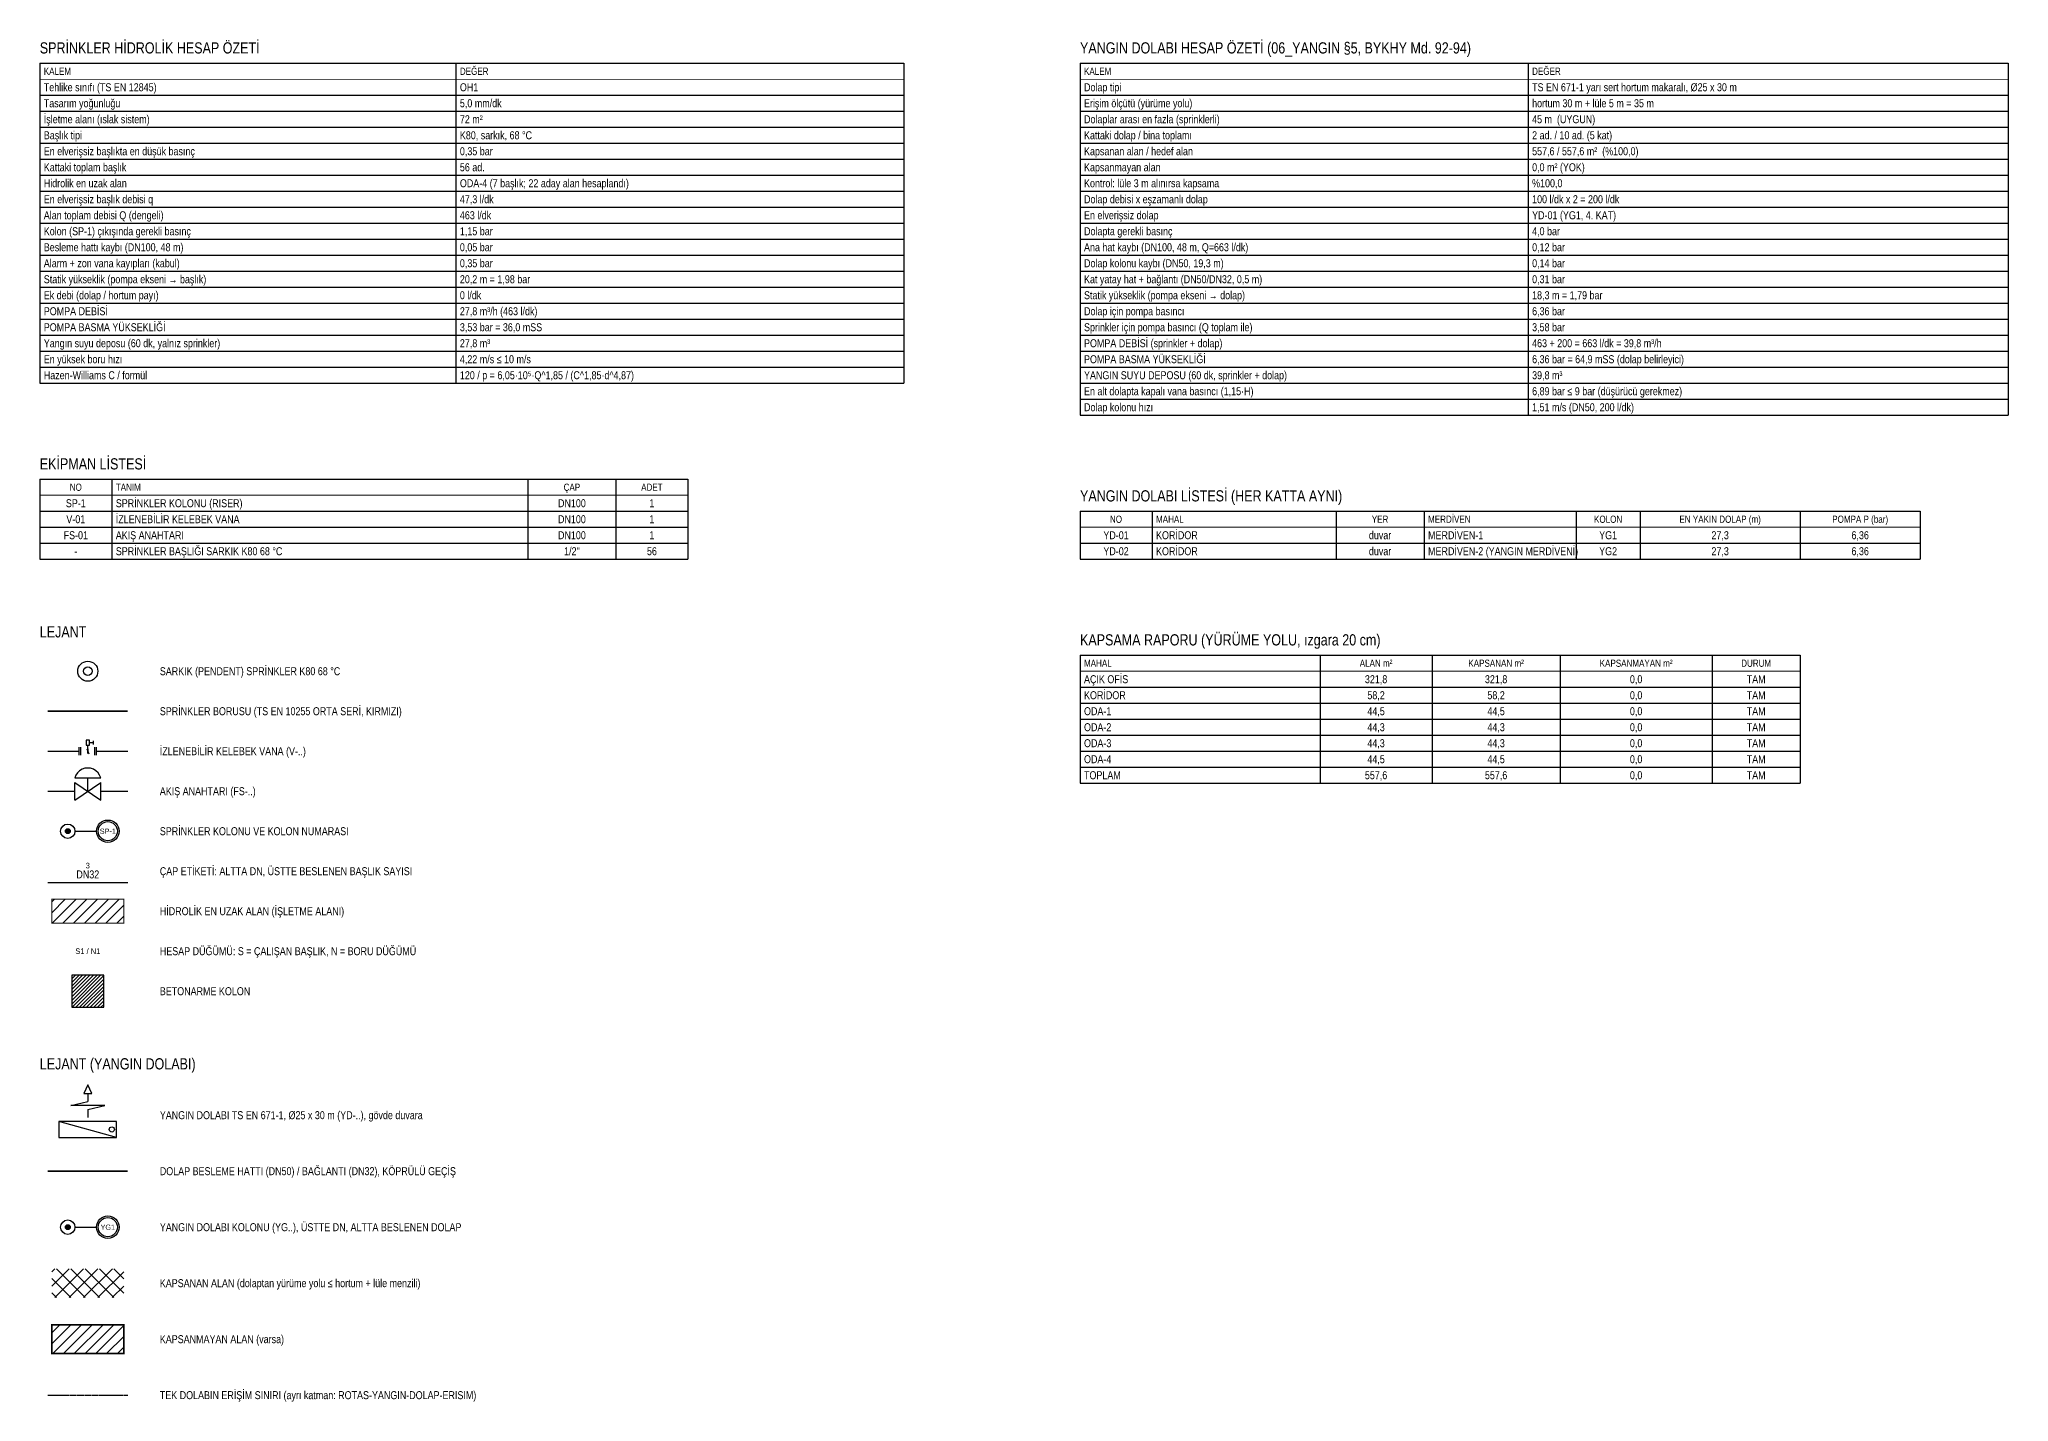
# Model space of a CAD drawing. Header units: centimetres. Extents: x -392 to 7506, y -568 to 2338.
# Drawn here: x 3724 to 6186, y 327 to 2030 of the extents above; entities that cross this region are included whole.
import ezdxf
from ezdxf.enums import TextEntityAlignment as Align

# ---------------------------------------------------------------- set-up
doc = ezdxf.new("R2010")
doc.units = ezdxf.units.CM
doc.linetypes.add('DASHED', pattern=[1.524, 1.27, -0.254])
for name, color, linetype in [('MTY-VANA', 1, 'Continuous'), ('ROTAS-MIMARI-KOLON', 8, 'Continuous'), ('ROTAS-MIMARI-KOLON-TARAMA', 9, 'Continuous'), ('ROTAS-YANGIN-DOLAP', 1, 'Continuous'), ('ROTAS-YANGIN-DOLAP-BORU', 1, 'Continuous'), ('ROTAS-YANGIN-DOLAP-ERISIM', 3, 'DASHED'), ('ROTAS-YANGIN-DOLAP-KAPSAMA', 3, 'Continuous'), ('ROTAS-YANGIN-DOLAP-KAPSANMAYAN', 1, 'Continuous'), ('ROTAS-YANGIN-DOLAP-KOLON', 6, 'Continuous'), ('ROTAS-YANGIN-DUGUM', 3, 'Continuous'), ('ROTAS-YANGIN-HIDROLIK-ALAN', 2, 'Continuous'), ('ROTAS-YANGIN-HIDROLIK-TARAMA', 8, 'Continuous'), ('ROTAS-YANGIN-KOLON', 6, 'Continuous'), ('ROTAS-YANGIN-LEJANT', 7, 'Continuous'), ('ROTAS-YANGIN-SPR-BORU', 140, 'Continuous'), ('ROTAS-YANGIN-SPR-CAP', 141, 'Continuous'), ('ROTAS-YANGIN-SPRINKLER', 15, 'Continuous'), ('ROTAS-YANGIN-TABLO', 7, 'Continuous'), ('ROTAS-YANGIN-VANA', 1, 'Continuous')]:
    doc.layers.add(name, color=color, linetype=linetype)
doc.styles.add('CAP', font='wturkce.SHX', dxfattribs={"width": 0.65})
doc.styles.add('ROTAS', font='arial.ttf')

# ---------------------------------------------------------------- blocks, each defined once
blk = doc.blocks.new('ROTAS-SPR-SARKIK')
for radius in [12.5, 5.37]:
    blk.add_circle((0, 0), radius)
blk = doc.blocks.new('MTY-IZLENEBILIR KELEBEK VANA')
at = {"layer": 'MTY-VANA', "linetype": 'Continuous'}
for p, q in [((-10.7, -5.1), (-10.7, 4.9)), ((-10.7, -5.1), (-10.7, 4.9)), ((-10.7, -5.1), (-10.7, 4.9)), ((-10.7, -5.1), (-10.7, 4.9)), ((-8.7, -5.1), (-8.7, 4.9)), ((-8.7, -5.1), (-8.7, 4.9)), ((-8.7, -5.1), (-8.7, 4.9)), ((-8.7, -5.1), (-8.7, 4.9)), ((0, 0), (0, 7.4)), ((0, 0), (0, 7.4)), ((0, 0), (0, 7.4)), ((0, 0), (0, 7.4)), ((8.7, -5.1), (8.7, 4.9)), ((8.7, -5.1), (8.7, 4.9)), ((8.7, -5.1), (8.7, 4.9)), ((8.7, -5.1), (8.7, 4.9)), ((10.7, -5.1), (10.7, 4.9)), ((10.7, -5.1), (10.7, 4.9)), ((10.7, -5.1), (10.7, 4.9)), ((10.7, -5.1), (10.7, 4.9))]:
    blk.add_line(p, q, dxfattribs=at)
at = {"layer": 'MTY-VANA'}
for p, q in [((-1.2, 3.1), (1.2, -3.1)), ((-1.2, 3.1), (1.2, -3.1)), ((-1.2, 3.1), (1.2, -3.1)), ((7, 10.6), (2.2, 10.6)), ((7, 10.6), (2.2, 10.6)), ((7, 10.6), (2.2, 10.6)), ((7, 10.6), (2.2, 10.6)), ((7, 8.2), (7, 13.1)), ((7, 8.2), (7, 13.1)), ((7, 8.2), (7, 13.1)), ((7, 8.2), (7, 13.1))]:
    blk.add_line(p, q, dxfattribs=at)
blk.add_lwpolyline([(-2.2, 13.9), (-2.2, 7.4), (2.2, 7.4), (2.2, 13.9)], close=True, dxfattribs=at)
blk.add_lwpolyline([(-2.2, 13.9), (-2.2, 7.4), (2.2, 7.4), (2.2, 13.9)], close=True, dxfattribs=at)
blk.add_lwpolyline([(-2.2, 13.9), (-2.2, 7.4), (2.2, 7.4), (2.2, 13.9)], close=True, dxfattribs=at)
blk.add_lwpolyline([(-2.2, 13.9), (-2.2, 7.4), (2.2, 7.4), (2.2, 13.9)], close=True, dxfattribs=at)
at = {"layer": 'MTY-VANA', "linetype": 'Continuous'}
blk.add_trace([(-1.2, 3.1), (1.2, 3.1), (-1.2, -3.1), (1.2, -3.1)], dxfattribs=at)
blk.add_trace([(-1.2, 3.1), (1.2, 3.1), (-1.2, -3.1), (1.2, -3.1)], dxfattribs=at)
blk.add_trace([(-1.2, 3.1), (1.2, 3.1), (-1.2, -3.1), (1.2, -3.1)], dxfattribs=at)
blk.add_trace([(-1.2, 3.1), (1.2, 3.1), (-1.2, -3.1), (1.2, -3.1)], dxfattribs=at)
at = {"layer": 'MTY-VANA', "style": 'CAP', "width": 0.65}
blk.add_attdef('CAP', text='', height=5, rotation=270, dxfattribs=at).set_placement((0, 0), align=Align.CENTER)
blk = doc.blocks.new('ROTAS-AKIS-ANAHTARI')
for p, q in [((-16.3, 16.7), (16.2, 16.7)), ((-16.2, -11), (-16.2, 11)), ((-16.2, 11), (16.3, -11)), ((-16.2, -11), (16.3, 11)), ((0.1, 0), (0.1, 16.7)), ((16.3, -11), (16.3, 11))]:
    blk.add_line(p, q)
blk.add_lwpolyline([(16.2, 16.7), (14.8, 20.1), (12.8, 23.1), (10.1, 25.6), (7, 27.5), (3.5, 28.6), (-0.1, 29), (-3.7, 28.6), (-7.2, 27.5), (-10.3, 25.6), (-12.9, 23.1), (-15, 20.1), (-16.3, 16.7)])
blk = doc.blocks.new('ROTAS-SPR-KOLON')
blk.add_hatch(color=7).paths.add_polyline_path([(3, 0), (2.8, 1.1), (2.1, 2.1), (1.1, 2.8), (0, 3), (-1.1, 2.8), (-2.1, 2.1), (-2.8, 1.1), (-3, 0), (-2.8, -1.1), (-2.1, -2.1), (-1.1, -2.8), (0, -3), (1.1, -2.8), (2.1, -2.1), (2.8, -1.1)])
for radius in [9, 3]:
    blk.add_circle((0, 0), radius)
blk = doc.blocks.new('ROTAS-YANGIN-DOLABI-PLAN')
for p, q in [((0, 32.8), (-5, 22)), ((5, 22), (0, 32.8)), ((-21.2, 7.3), (0, 12.3)), ((21.2, 7.3), (-21.2, 7.3)), ((-5, 22), (5, 22)), ((0, 22), (0, 12.3)), ((0, 2.3), (21.2, 7.3)), ((0, 2.3), (0, -7.8)), ((36, -32.8), (-36, -12.8)), ((30, -22.8), (30, -22.8))]:
    blk.add_line(p, q)
for points in [[(-36, -12.8), (-36, -32.8), (36, -32.8), (36, -12.8), (-36, -12.8)], [(36, -32.8), (-36, -12.8), (-36, -32.8), (36, -32.8)]]:
    blk.add_lwpolyline(points)
blk.add_circle((30, -22.8), 3.25)
at = {"style": 'ROTAS'}
blk.add_attdef('NO', text='', height=6, dxfattribs=at).set_placement((0, 35.8), align=Align.BOTTOM_CENTER)

msp = doc.modelspace()

# ---------------------------------------------------------------- hatches: boundary and pattern name
at = {"layer": 'ROTAS-MIMARI-KOLON-TARAMA'}
h = msp.add_hatch(dxfattribs=at)
h.set_pattern_fill('ANSI31')
h.paths.add_polyline_path([(3765, 820), (3805, 820), (3805, 860), (3765, 860)])
at = {"layer": 'ROTAS-YANGIN-DOLAP-KAPSAMA'}
h = msp.add_hatch(dxfattribs=at)
h.set_pattern_fill('ANSI37', scale=4)
h.paths.add_polyline_path([(3740, 457), (3830, 457), (3830, 493), (3740, 493)])
at = {"layer": 'ROTAS-YANGIN-DOLAP-KAPSANMAYAN'}
h = msp.add_hatch(dxfattribs=at)
h.set_pattern_fill('ANSI31', scale=3)
h.paths.add_polyline_path([(3740, 387), (3830, 387), (3830, 423), (3740, 423)])
at = {"layer": 'ROTAS-YANGIN-HIDROLIK-TARAMA'}
h = msp.add_hatch(dxfattribs=at)
h.set_pattern_fill('ANSI31', scale=3)
h.paths.add_polyline_path([(3740, 925), (3830, 925), (3830, 955), (3740, 955)])

# ---------------------------------------------------------------- linework, layer by layer
at = {"layer": 'ROTAS-MIMARI-KOLON'}
msp.add_lwpolyline([(3765, 820), (3805, 820), (3805, 860), (3765, 860)], close=True, dxfattribs=at)
at = {"layer": 'ROTAS-YANGIN-DOLAP-BORU', "const_width": 2}
msp.add_lwpolyline([(3735, 615), (3835, 615)], dxfattribs=at)
at = {"layer": 'ROTAS-YANGIN-DOLAP-ERISIM', "linetype": 'DASHED', "ltscale": 2}
msp.add_lwpolyline([(3735, 335), (3835, 335)], dxfattribs=at)
at = {"layer": 'ROTAS-YANGIN-DOLAP-KAPSANMAYAN', "const_width": 2}
msp.add_lwpolyline([(3740, 387), (3830, 387), (3830, 423), (3740, 423)], close=True, dxfattribs=at)
at = {"layer": 'ROTAS-YANGIN-DOLAP-KOLON'}
msp.add_line((3769, 545), (3796, 545), dxfattribs=at)
for radius in [14, 12]:
    msp.add_circle((3810, 545), radius, dxfattribs=at)
at = {"layer": 'ROTAS-YANGIN-HIDROLIK-ALAN', "linetype": 'DASHED', "ltscale": 2, "const_width": 1.5}
msp.add_lwpolyline([(3740, 925), (3830, 925), (3830, 955), (3740, 955)], close=True, dxfattribs=at)
at = {"layer": 'ROTAS-YANGIN-KOLON'}
msp.add_line((3769, 1040), (3796, 1040), dxfattribs=at)
for radius in [14, 12]:
    msp.add_circle((3810, 1040), radius, dxfattribs=at)
at = {"layer": 'ROTAS-YANGIN-SPR-BORU', "const_width": 2}
msp.add_lwpolyline([(3735, 1190), (3835, 1190)], dxfattribs=at)
at = {"layer": 'ROTAS-YANGIN-SPR-BORU'}
for points in [[(3735, 1140), (3774.3, 1140)], [(3795.7, 1140), (3835, 1140)], [(3735, 1090), (3768.7, 1090)], [(3801.3, 1090), (3835, 1090)], [(3735, 976), (3835, 976)]]:
    msp.add_lwpolyline(points, dxfattribs=at)
at = {"layer": 'ROTAS-YANGIN-TABLO'}
for p, q in [((3725, 2000), (3725, 1600)), ((4245, 2000), (4245, 1600)), ((4805, 2000), (4805, 1600)), ((5025, 2000), (5025, 1560)), ((5585, 2000), (5585, 1560)), ((6185, 2000), (6185, 1560)), ((3725, 1480), (3725, 1380)), ((3815, 1480), (3815, 1380)), ((4335, 1480), (4335, 1380)), ((4445, 1480), (4445, 1380)), ((4535, 1480), (4535, 1380)), ((5025, 1440), (5025, 1380)), ((5115, 1440), (5115, 1380)), ((5345, 1440), (5345, 1380)), ((5455, 1440), (5455, 1380)), ((5645, 1440), (5645, 1380)), ((5725, 1440), (5725, 1380)), ((5925, 1440), (5925, 1380)), ((6075, 1440), (6075, 1380)), ((5025, 1260), (5025, 1100)), ((5325, 1260), (5325, 1100)), ((5465, 1260), (5465, 1100)), ((5625, 1260), (5625, 1100)), ((5815, 1260), (5815, 1100)), ((5925, 1260), (5925, 1100))]:
    msp.add_line(p, q, dxfattribs=at)
for points in [[(3725, 2000), (4805, 2000)], [(5025, 2000), (6185, 2000)], [(3725, 1960), (4805, 1960)], [(5025, 1960), (6185, 1960)], [(3725, 1940), (4805, 1940)], [(3725, 1920), (4805, 1920)], [(5025, 1940), (6185, 1940)], [(5025, 1920), (6185, 1920)], [(3725, 1900), (4805, 1900)], [(5025, 1900), (6185, 1900)], [(3725, 1880), (4805, 1880)], [(5025, 1880), (6185, 1880)], [(3725, 1860), (4805, 1860)], [(5025, 1860), (6185, 1860)], [(3725, 1840), (4805, 1840)], [(5025, 1840), (6185, 1840)], [(3725, 1820), (4805, 1820)], [(3725, 1800), (4805, 1800)], [(5025, 1820), (6185, 1820)], [(5025, 1800), (6185, 1800)], [(3725, 1780), (4805, 1780)], [(5025, 1780), (6185, 1780)], [(3725, 1760), (4805, 1760)], [(5025, 1760), (6185, 1760)], [(3725, 1740), (4805, 1740)], [(5025, 1740), (6185, 1740)], [(3725, 1720), (4805, 1720)], [(3725, 1700), (4805, 1700)], [(5025, 1720), (6185, 1720)], [(5025, 1700), (6185, 1700)], [(3725, 1680), (4805, 1680)], [(5025, 1680), (6185, 1680)], [(3725, 1660), (4805, 1660)], [(5025, 1660), (6185, 1660)], [(3725, 1640), (4805, 1640)], [(5025, 1640), (6185, 1640)], [(3725, 1620), (4805, 1620)], [(3725, 1600), (4805, 1600)], [(5025, 1620), (6185, 1620)], [(5025, 1600), (6185, 1600)], [(5025, 1580), (6185, 1580)], [(5025, 1560), (6185, 1560)], [(3725, 1480), (4535, 1480)], [(3725, 1440), (4535, 1440)], [(5025, 1440), (6075, 1440)], [(3725, 1420), (4535, 1420)], [(3725, 1400), (4535, 1400)], [(3725, 1380), (4535, 1380)], [(5025, 1400), (6075, 1400)], [(5025, 1380), (6075, 1380)], [(5025, 1260), (5925, 1260)], [(5025, 1220), (5925, 1220)], [(5025, 1200), (5925, 1200)], [(5025, 1180), (5925, 1180)], [(5025, 1160), (5925, 1160)], [(5025, 1140), (5925, 1140)], [(5025, 1120), (5925, 1120)], [(5025, 1100), (5925, 1100)]]:
    msp.add_lwpolyline(points, dxfattribs=at)
at = {"layer": 'ROTAS-YANGIN-TABLO', "const_width": 1}
for points in [[(3725, 1980), (4805, 1980)], [(5025, 1980), (6185, 1980)], [(3725, 1460), (4535, 1460)], [(5025, 1420), (6075, 1420)], [(5025, 1240), (5925, 1240)]]:
    msp.add_lwpolyline(points, dxfattribs=at)

# ---------------------------------------------------------------- block references
at = {"layer": 'ROTAS-YANGIN-DOLAP'}
msp.add_blockref('ROTAS-YANGIN-DOLABI-PLAN', (3785, 690), dxfattribs=at)
at = {"layer": 'ROTAS-YANGIN-DOLAP-KOLON'}
msp.add_blockref('ROTAS-SPR-KOLON', (3760, 545), dxfattribs=at)
at = {"layer": 'ROTAS-YANGIN-KOLON'}
msp.add_blockref('ROTAS-SPR-KOLON', (3760, 1040), dxfattribs=at)
at = {"layer": 'ROTAS-YANGIN-SPRINKLER'}
msp.add_blockref('ROTAS-SPR-SARKIK', (3785, 1240), dxfattribs=at)
at = {"layer": 'ROTAS-YANGIN-VANA'}
for name, p in [('MTY-IZLENEBILIR KELEBEK VANA', (3785, 1140)), ('ROTAS-AKIS-ANAHTARI', (3785, 1090))]:
    msp.add_blockref(name, p, dxfattribs=at)

# ---------------------------------------------------------------- texts
at = {"layer": 'ROTAS-YANGIN-DOLAP-KOLON', "style": 'ROTAS', "width": 0.8}
msp.add_text('YG1', height=6.5, dxfattribs=at).set_placement((3810, 545), align=Align.MIDDLE_CENTER)
at = {"layer": 'ROTAS-YANGIN-DUGUM', "style": 'ROTAS', "width": 0.8}
msp.add_text('S1 / N1', height=7, dxfattribs=at).set_placement((3785, 890), align=Align.MIDDLE_CENTER)
at = {"layer": 'ROTAS-YANGIN-KOLON', "style": 'ROTAS', "width": 0.8}
msp.add_text('SP-1', height=6.5, dxfattribs=at).set_placement((3810, 1040), align=Align.MIDDLE_CENTER)
at = {"layer": 'ROTAS-YANGIN-LEJANT', "style": 'ROTAS', "width": 0.8}
for s, p in [('LEJANT', (3725, 1278)), ('LEJANT (YANGIN DOLABI)', (3725, 738))]:
    msp.add_text(s, height=14, dxfattribs=at).set_placement(p, align=Align.BOTTOM_LEFT)
for s, p in [('SARKIK (PENDENT) SPRİNKLER K80 68 °C', (3875, 1240)), ('SPRİNKLER BORUSU (TS EN 10255 ORTA SERİ, KIRMIZI)', (3875, 1190)), ('İZLENEBİLİR KELEBEK VANA (V-..)', (3875, 1140)), ('AKIŞ ANAHTARI (FS-..)', (3875, 1090)), ('SPRİNKLER KOLONU VE KOLON NUMARASI', (3875, 1040)), ('ÇAP ETİKETİ: ALTTA DN, ÜSTTE BESLENEN BAŞLIK SAYISI', (3875, 990)), ('HİDROLİK EN UZAK ALAN (İŞLETME ALANI)', (3875, 940)), ('HESAP DÜĞÜMÜ: S = ÇALIŞAN BAŞLIK, N = BORU DÜĞÜMÜ', (3875, 890)), ('BETONARME KOLON', (3875, 840)), ('YANGIN DOLABI TS EN 671-1, Ø25 x 30 m (YD-..), gövde duvara', (3875, 685)), ('DOLAP BESLEME HATTI (DN50) / BAĞLANTI (DN32), KÖPRÜLÜ GEÇİŞ', (3875, 615)), ('YANGIN DOLABI KOLONU (YG..), ÜSTTE DN, ALTTA BESLENEN DOLAP', (3875, 545)), ('KAPSANAN ALAN (dolaptan yürüme yolu ≤ hortum + lüle menzili)', (3875, 475)), ('KAPSANMAYAN ALAN (varsa)', (3875, 405)), ('TEK DOLABIN ERİŞİM SINIRI (ayrı katman: ROTAS-YANGIN-DOLAP-ERISIM)', (3875, 335))]:
    msp.add_text(s, height=10, dxfattribs=at).set_placement(p, align=Align.MIDDLE_LEFT)
at = {"layer": 'ROTAS-YANGIN-SPR-CAP', "style": 'ROTAS', "width": 0.8}
for s, height, p in [('DN32', 10, (3785, 986)), ('3', 7, (3785, 997))]:
    msp.add_text(s, height=height, dxfattribs=at).set_placement(p, align=Align.MIDDLE_CENTER)
at = {"layer": 'ROTAS-YANGIN-TABLO', "style": 'ROTAS', "width": 0.8}
for s, p in [('SPRİNKLER HİDROLİK HESAP ÖZETİ', (3725, 2008)), ('YANGIN DOLABI HESAP ÖZETİ (06_YANGIN §5, BYKHY Md. 92-94)', (5025, 2008)), ('EKİPMAN LİSTESİ', (3725, 1488)), ('YANGIN DOLABI LİSTESİ (HER KATTA AYNI)', (5025, 1448)), ('KAPSAMA RAPORU (YÜRÜME YOLU, ızgara 20 cm)', (5025, 1268))]:
    msp.add_text(s, height=14, dxfattribs=at).set_placement(p, align=Align.BOTTOM_LEFT)
for s, height, p in [('KALEM', 9, (3730, 1990)), ('DEĞER', 9, (4250, 1990)), ('KALEM', 9, (5030, 1990)), ('DEĞER', 9, (5590, 1990)), ('Tehlike sınıfı (TS EN 12845)', 10, (3730, 1970)), ('OH1', 10, (4250, 1970)), ('Dolap tipi', 10, (5030, 1970)), ('TS EN 671-1 yarı sert hortum makaralı, Ø25 x 30 m', 10, (5590, 1970)), ('Tasarım yoğunluğu', 10, (3730, 1950)), ('5,0 mm/dk', 10, (4250, 1950)), ('Erişim ölçütü (yürüme yolu)', 10, (5030, 1950)), ('hortum 30 m + lüle 5 m = 35 m', 10, (5590, 1950)), ('İşletme alanı (ıslak sistem)', 10, (3730, 1930)), ('72 m²', 10, (4250, 1930)), ('Dolaplar arası en fazla (sprinklerli)', 10, (5030, 1930)), ('45 m  (UYGUN)', 10, (5590, 1930)), ('Başlık tipi', 10, (3730, 1910)), ('En elverişsiz başlıkta en düşük basınç', 10, (3730, 1890)), ('0,35 bar', 10, (4250, 1890)), ('K80, sarkık, 68 °C', 10, (4250, 1910)), ('Kattaki dolap / bina toplamı', 10, (5030, 1910)), ('Kapsanan alan / hedef alan', 10, (5030, 1890)), ('557,6 / 557,6 m²  (%100,0)', 10, (5590, 1890)), ('2 ad. / 10 ad. (5 kat)', 10, (5590, 1910)), ('Kattaki toplam başlık', 10, (3730, 1870)), ('56 ad.', 10, (4250, 1870)), ('Kapsanmayan alan', 10, (5030, 1870)), ('0,0 m² (YOK)', 10, (5590, 1870)), ('Hidrolik en uzak alan', 10, (3730, 1850)), ('ODA-4 (7 başlık; 22 aday alan hesaplandı)', 10, (4250, 1850)), ('Kontrol: lüle 3 m alınırsa kapsama', 10, (5030, 1850)), ('%100,0', 10, (5590, 1850)), ('En elverişsiz başlık debisi q', 10, (3730, 1830)), ('47,3 l/dk', 10, (4250, 1830)), ('Dolap debisi x eşzamanlı dolap', 10, (5030, 1830)), ('100 l/dk x 2 = 200 l/dk', 10, (5590, 1830)), ('Alan toplam debisi Q (dengeli)', 10, (3730, 1810)), ('463 l/dk', 10, (4250, 1810)), ('En elverişsiz dolap', 10, (5030, 1810)), ('YD-01 (YG1, 4. KAT)', 10, (5590, 1810)), ('Kolon (SP-1) çıkışında gerekli basınç', 10, (3730, 1790)), ('Besleme hattı kaybı (DN100, 48 m)', 10, (3730, 1770)), ('0,05 bar', 10, (4250, 1770)), ('1,15 bar', 10, (4250, 1790)), ('Ana hat kaybı (DN100, 48 m, Q=663 l/dk)', 10, (5030, 1770)), ('Dolapta gerekli basınç', 10, (5030, 1790)), ('4,0 bar', 10, (5590, 1790)), ('0,12 bar', 10, (5590, 1770)), ('Alarm + zon vana kayıpları (kabul)', 10, (3730, 1750)), ('0,35 bar', 10, (4250, 1750)), ('Dolap kolonu kaybı (DN50, 19,3 m)', 10, (5030, 1750)), ('0,14 bar', 10, (5590, 1750)), ('Statik yükseklik (pompa ekseni → başlık)', 10, (3730, 1730)), ('20,2 m = 1,98 bar', 10, (4250, 1730)), ('Kat yatay hat + bağlantı (DN50/DN32, 0,5 m)', 10, (5030, 1730)), ('0,31 bar', 10, (5590, 1730)), ('Ek debi (dolap / hortum payı)', 10, (3730, 1710)), ('0 l/dk', 10, (4250, 1710)), ('Statik yükseklik (pompa ekseni → dolap)', 10, (5030, 1710)), ('18,3 m = 1,79 bar', 10, (5590, 1710)), ('POMPA DEBİSİ', 10, (3730, 1690)), ('POMPA BASMA YÜKSEKLİĞİ', 10, (3730, 1670)), ('3,53 bar = 36,0 mSS', 10, (4250, 1670)), ('27,8 m³/h (463 l/dk)', 10, (4250, 1690)), ('Sprinkler için pompa basıncı (Q toplam ile)', 10, (5030, 1670)), ('Dolap için pompa basıncı', 10, (5030, 1690)), ('3,58 bar', 10, (5590, 1670)), ('6,36 bar', 10, (5590, 1690)), ('Yangın suyu deposu (60 dk, yalnız sprinkler)', 10, (3730, 1650)), ('27,8 m³', 10, (4250, 1650)), ('POMPA DEBİSİ (sprinkler + dolap)', 10, (5030, 1650)), ('463 + 200 = 663 l/dk = 39,8 m³/h', 10, (5590, 1650)), ('En yüksek boru hızı', 10, (3730, 1630)), ('4,22 m/s ≤ 10 m/s', 10, (4250, 1630)), ('POMPA BASMA YÜKSEKLİĞİ', 10, (5030, 1630)), ('6,36 bar = 64,9 mSS (dolap belirleyici)', 10, (5590, 1630)), ('Hazen-Williams C / formül', 10, (3730, 1610)), ('120 / p = 6,05·10⁵·Q^1,85 / (C^1,85·d^4,87)', 10, (4250, 1610)), ('YANGIN SUYU DEPOSU (60 dk, sprinkler + dolap)', 10, (5030, 1610)), ('39,8 m³', 10, (5590, 1610)), ('En alt dolapta kapalı vana basıncı (1,15·H)', 10, (5030, 1590)), ('Dolap kolonu hızı', 10, (5030, 1570)), ('6,89 bar ≤ 9 bar (düşürücü gerekmez)', 10, (5590, 1590)), ('1,51 m/s (DN50, 200 l/dk)', 10, (5590, 1570)), ('TANIM', 9, (3820, 1470)), ('SPRİNKLER KOLONU (RISER)', 10, (3820, 1450)), ('İZLENEBİLİR KELEBEK VANA', 10, (3820, 1430)), ('MAHAL', 9, (5120, 1430)), ('MERDİVEN', 9, (5460, 1430)), ('AKIŞ ANAHTARI', 10, (3820, 1410)), ('KORİDOR', 10, (5120, 1410)), ('MERDİVEN-1', 10, (5460, 1410)), ('SPRİNKLER BAŞLIĞI SARKIK K80 68 °C', 10, (3820, 1390)), ('KORİDOR', 10, (5120, 1390)), ('MERDİVEN-2 (YANGIN MERDİVENİ)', 10, (5460, 1390)), ('AÇIK OFİS', 10, (5030, 1230)), ('MAHAL', 9, (5030, 1250)), ('KORİDOR', 10, (5030, 1210)), ('ODA-1', 10, (5030, 1190)), ('ODA-2', 10, (5030, 1170)), ('ODA-3', 10, (5030, 1150)), ('ODA-4', 10, (5030, 1130)), ('TOPLAM', 10, (5030, 1110))]:
    msp.add_text(s, height=height, dxfattribs=at).set_placement(p, align=Align.MIDDLE_LEFT)
for s, height, p in [('SP-1', 10, (3770, 1450)), ('NO', 9, (3770, 1470)), ('DN100', 10, (4390, 1450)), ('ÇAP', 9, (4390, 1470)), ('ADET', 9, (4490, 1470)), ('1', 10, (4490, 1450)), ('V-01', 10, (3770, 1430)), ('DN100', 10, (4390, 1430)), ('1', 10, (4490, 1430)), ('NO', 9, (5070, 1430)), ('YER', 9, (5400, 1430)), ('KOLON', 9, (5685, 1430)), ('EN YAKIN DOLAP (m)', 9, (5825, 1430)), ('POMPA P (bar)', 9, (6000, 1430)), ('FS-01', 10, (3770, 1410)), ('DN100', 10, (4390, 1410)), ('1', 10, (4490, 1410)), ('YD-01', 10, (5070, 1410)), ('duvar', 10, (5400, 1410)), ('YG1', 10, (5685, 1410)), ('27,3', 10, (5825, 1410)), ('6,36', 10, (6000, 1410)), ('-', 10, (3770, 1390)), ('1/2"', 10, (4390, 1390)), ('56', 10, (4490, 1390)), ('YD-02', 10, (5070, 1390)), ('duvar', 10, (5400, 1390)), ('YG2', 10, (5685, 1390)), ('27,3', 10, (5825, 1390)), ('6,36', 10, (6000, 1390)), ('ALAN m²', 9, (5395, 1250)), ('321,8', 10, (5395, 1230)), ('KAPSANAN m²', 9, (5545, 1250)), ('321,8', 10, (5545, 1230)), ('KAPSANMAYAN m²', 9, (5720, 1250)), ('0,0', 10, (5720, 1230)), ('DURUM', 9, (5870, 1250)), ('TAM', 10, (5870, 1230)), ('58,2', 10, (5395, 1210)), ('58,2', 10, (5545, 1210)), ('0,0', 10, (5720, 1210)), ('TAM', 10, (5870, 1210)), ('44,5', 10, (5395, 1190)), ('44,5', 10, (5545, 1190)), ('0,0', 10, (5720, 1190)), ('TAM', 10, (5870, 1190)), ('44,3', 10, (5395, 1170)), ('44,3', 10, (5545, 1170)), ('0,0', 10, (5720, 1170)), ('TAM', 10, (5870, 1170)), ('44,3', 10, (5395, 1150)), ('44,5', 10, (5395, 1130)), ('44,3', 10, (5545, 1150)), ('44,5', 10, (5545, 1130)), ('0,0', 10, (5720, 1150)), ('0,0', 10, (5720, 1130)), ('TAM', 10, (5870, 1150)), ('TAM', 10, (5870, 1130)), ('557,6', 10, (5395, 1110)), ('557,6', 10, (5545, 1110)), ('0,0', 10, (5720, 1110)), ('TAM', 10, (5870, 1110))]:
    msp.add_text(s, height=height, dxfattribs=at).set_placement(p, align=Align.MIDDLE_CENTER)

doc.saveas('drawing.dxf')
